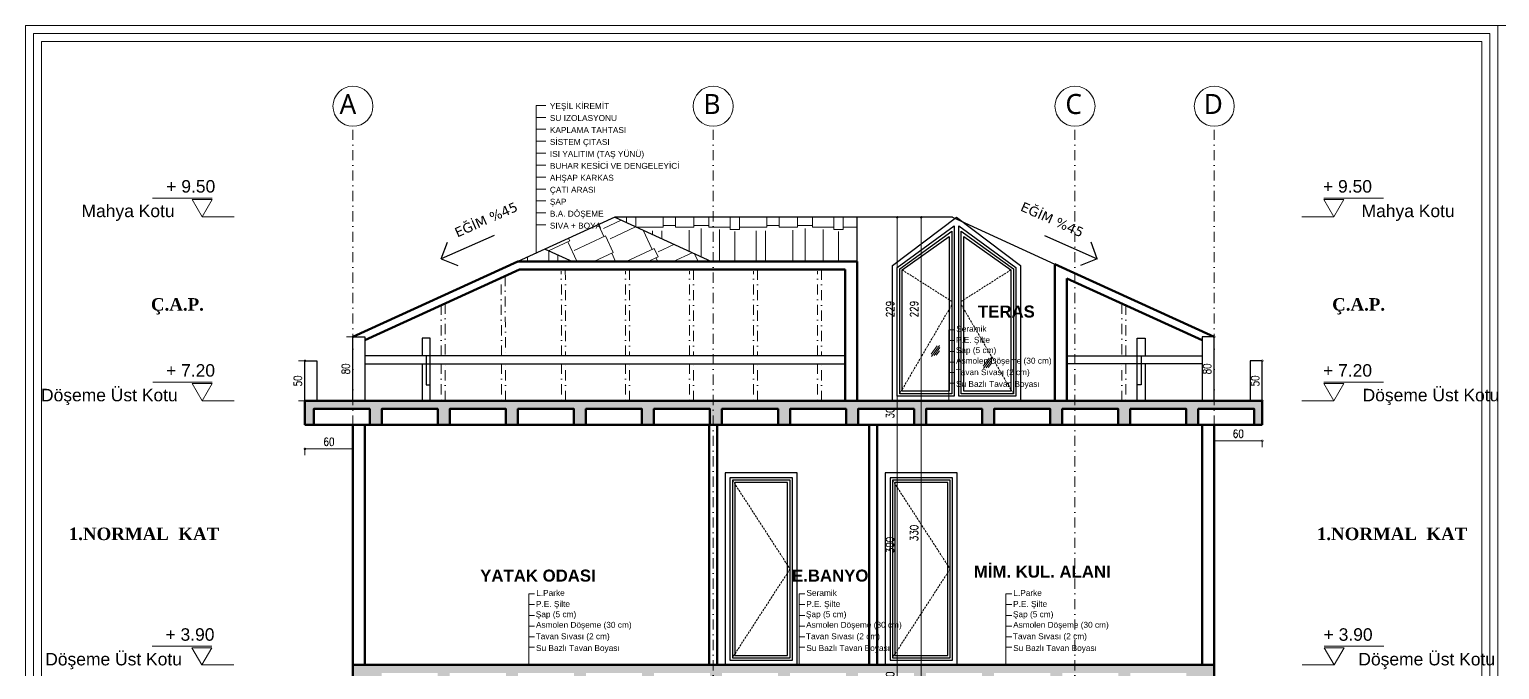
# Model space of a CAD drawing. Header units: millimetres. Extents: x 14753 to 45183, y 5640 to 19518.
# Drawn here: x 28326 to 30162, y 16763 to 17563 of the extents above; entities that cross this region are included whole.
import ezdxf

# ---------------------------------------------------------------- set-up
doc = ezdxf.new("R2010")
doc.units = ezdxf.units.MM
for name, pattern in [('DASHDOT', [25.4, 12.7, -6.35, 0, -6.35]), ('DUZ', [0]), ('HIDDEN', [0.375, 0.25, -0.125])]:
    doc.linetypes.add(name, pattern=pattern)
doc.layers.add('a_p1_enince', color=1, linetype='Continuous')
doc.layers.add('pencere', color=2, linetype='Continuous')
for name, color, linetype, lineweight in [('AKS', 251, 'DASHDOT', 0), ('CERCEVE', 66, 'Continuous', 0), ('Duvar', 1, 'Continuous', 50), ('DUVAR_0.30_gkhn', 7, 'DUZ', 30), ('Görüneyen', 250, 'HIDDEN', 0), ('k aks', 44, 'DASHDOT', 18), ('k ic olcu', 254, 'Continuous', 18), ('k pencere', 4, 'Continuous', 25), ('k tarama', 252, 'Continuous', 9), ('k yazi', 253, 'Continuous', 15), ('Kolon', 30, 'Continuous', 50), ('YAZI', 1, 'Continuous', 0)]:
    doc.layers.add(name, color=color, linetype=linetype, lineweight=lineweight)
doc.styles.add('MtXpl_Segoe_UI', font='segoeui.ttf')
doc.styles.add('olcu 50', font='simplxtw.shx', dxfattribs={"width": 0.8, "height": 10})
doc.styles.get("Standard").update_dxf_attribs({"font": 'arial.ttf'})
doc.dimstyles.new('K OLCU 100', dxfattribs={"dimscale": 40, "dimtxt": 10, "dimasz": 0.12, "dimexe": 0.2, "dimexo": 0.8, "dimgap": 0.1, "dimtad": 1, "dimdec": 0, "dimzin": 9, "dimtxsty": 'olcu 50', "dimblk": 'DOTSMALL', "dimcen": 0.5, "dimadec": 0, "dimazin": 0, "dimtfac": 1, "dimtdec": 0, "dimtix": 1, "dimtmove": 1, "dimatfit": 0, "dimldrblk": 'ORIGIN', "dimfxl": 1, "dimfxlon": 1, "dimarcsym": 0})
pattern_1 = [(0, (5200.135, 1907.9), (97.155, 45.72), [22.86, -19.05, 26.67, -11.43, 34.29, -15.24]), (0, (5222.995, 1909.806), (97.155, 45.72), [19.05, -72.39, 15.24, -22.86]), (0, (5268.715, 1905.043), (97.155, 45.72), [11.43, -118.11]), (90, (5200.135, 1907.9), (-32.385, 45.72), [43.815, -139.065]), (90, (5222.995, 1907.9), (-32.385, 45.72), [42.8625, -140.0175]), (90, (5242.045, 1907.9), (-32.385, 45.72), [40.005, -142.875]), (90, (5268.715, 1905.043), (-32.385, 45.72), [43.815, -139.065]), (90, (5280.145, 1905.043), (-32.385, 45.72), [43.815, -139.065]), (90, (5314.435, 1907.9), (-32.385, 45.72), [41.91, -140.97])]

# ---------------------------------------------------------------- blocks, each defined once
blk = doc.blocks.new('_DotSmall')
at = {"color": 0, "linetype": 'ByBlock', "const_width": 0.5}
blk.add_lwpolyline([(-0.0625, 0, 1), (0.0625, 0, 1)], format="xyb", close=True, dxfattribs=at)
blk = doc.blocks.new('*D976')
at = {"layer": 'Defpoints', "color": 0, "transparency": 16777216}
for p in [(391723.9, 4550227.9), (391723.9, 4550227.9), (391723.9, 4549897.9)]:
    blk.add_point(p, dxfattribs=at)
at = {"layer": 'k ic olcu', "color": 0, "lineweight": -2, "transparency": 16777216}
for p, q in [((391723.9, 4550227.9), (391715.9, 4550227.9)), ((391723.9, 4549897.9), (391723.9, 4550227.9)), ((391723.9, 4549897.9), (391715.9, 4549897.9))]:
    blk.add_line(p, q, dxfattribs=at)
at = {"layer": 'k ic olcu', "color": 0, "lineweight": -2, "transparency": 16777216, "xscale": 4.8, "yscale": 4.8, "zscale": 4.8}
for p, rotation in [((391723.9, 4550227.9), 90), ((391723.9, 4549897.9), 270)]:
    blk.add_blockref('_DotSmall', p, dxfattribs=dict(at, rotation=rotation))
at = {"layer": 'k ic olcu', "color": 0, "transparency": 16777216, "insert": (391714.9, 4550062.9), "char_height": 10, "attachment_point": 5, "rotation": 90, "style": 'olcu 50'}
blk.add_mtext('330', dxfattribs=at)
blk = doc.blocks.new('_Origin')
at = {"color": 0, "linetype": 'ByBlock', "lineweight": -2}
blk.add_line((0, 0), (-1, 0), dxfattribs=at)
blk.add_circle((0, 0), 0.5, dxfattribs=at)
blk = doc.blocks.new('*D977')
at = {"layer": 'Defpoints', "color": 0, "transparency": 16777216}
for p in [(391723.9, 4550557.9), (391723.9, 4550557.9), (391723.9, 4550227.9)]:
    blk.add_point(p, dxfattribs=at)
at = {"layer": 'k ic olcu', "color": 0, "lineweight": -2, "transparency": 16777216}
for p, q in [((391723.9, 4550557.9), (391715.9, 4550557.9)), ((391723.9, 4550227.9), (391723.9, 4550557.9)), ((391723.9, 4550227.9), (391715.9, 4550227.9))]:
    blk.add_line(p, q, dxfattribs=at)
at = {"layer": 'k ic olcu', "color": 0, "lineweight": -2, "transparency": 16777216, "xscale": 4.8, "yscale": 4.8, "zscale": 4.8}
for p, rotation in [((391723.9, 4550557.9), 90), ((391723.9, 4550227.9), 270)]:
    blk.add_blockref('_DotSmall', p, dxfattribs=dict(at, rotation=rotation))
at = {"layer": 'k ic olcu', "color": 0, "transparency": 16777216, "insert": (391714.9, 4550392.9), "char_height": 10, "attachment_point": 5, "rotation": 90, "style": 'olcu 50'}
blk.add_mtext('330', dxfattribs=at)
blk = doc.blocks.new('*D960')
at = {"layer": 'Defpoints', "color": 0, "transparency": 16777216}
for p in [(391723.9, 4550787.3), (391723.9, 4550787.3), (391723.9, 4550557.9)]:
    blk.add_point(p, dxfattribs=at)
at = {"layer": 'k ic olcu', "color": 0, "lineweight": -2, "transparency": 16777216}
for p, q in [((391723.9, 4550787.3), (391715.9, 4550787.3)), ((391723.9, 4550557.9), (391723.9, 4550787.3)), ((391723.9, 4550557.9), (391715.9, 4550557.9))]:
    blk.add_line(p, q, dxfattribs=at)
at = {"layer": 'k ic olcu', "color": 0, "lineweight": -2, "transparency": 16777216, "xscale": 4.8, "yscale": 4.8, "zscale": 4.8}
for p, rotation in [((391723.9, 4550787.3), 90), ((391723.9, 4550557.9), 270)]:
    blk.add_blockref('_DotSmall', p, dxfattribs=dict(at, rotation=rotation))
at = {"layer": 'k ic olcu', "color": 0, "transparency": 16777216, "insert": (391714.9, 4550672.6), "char_height": 10, "attachment_point": 5, "rotation": 90, "style": 'olcu 50'}
blk.add_mtext('229', dxfattribs=at)
blk = doc.blocks.new('*D961')
at = {"layer": 'Defpoints', "color": 0, "transparency": 16777216}
for p in [(391693.9, 4550787.3), (391693.9, 4550557.9), (391693.9, 4550557.9)]:
    blk.add_point(p, dxfattribs=at)
at = {"layer": 'k ic olcu', "color": 0, "lineweight": -2, "transparency": 16777216}
for p, q in [((391693.9, 4550787.3), (391685.9, 4550787.3)), ((391693.9, 4550787.3), (391693.9, 4550557.9)), ((391693.9, 4550557.9), (391685.9, 4550557.9))]:
    blk.add_line(p, q, dxfattribs=at)
at = {"layer": 'k ic olcu', "color": 0, "lineweight": -2, "transparency": 16777216, "xscale": 4.8, "yscale": 4.8, "zscale": 4.8}
for p, rotation in [((391693.9, 4550787.3), 90), ((391693.9, 4550557.9), 270)]:
    blk.add_blockref('_DotSmall', p, dxfattribs=dict(at, rotation=rotation))
at = {"layer": 'k ic olcu', "color": 0, "transparency": 16777216, "insert": (391684.9, 4550672.6), "char_height": 10, "attachment_point": 5, "rotation": 90, "style": 'olcu 50'}
blk.add_mtext('229', dxfattribs=at)
blk = doc.blocks.new('*D962')
at = {"layer": 'Defpoints', "color": 0, "transparency": 16777216}
for p in [(391693.9, 4550557.9), (391693.9, 4550527.9), (391693.9, 4550527.9)]:
    blk.add_point(p, dxfattribs=at)
at = {"layer": 'k ic olcu', "color": 0, "lineweight": -2, "transparency": 16777216}
for p, q in [((391693.9, 4550557.9), (391685.9, 4550557.9)), ((391693.9, 4550557.9), (391693.9, 4550527.9)), ((391693.9, 4550527.9), (391685.9, 4550527.9))]:
    blk.add_line(p, q, dxfattribs=at)
at = {"layer": 'k ic olcu', "color": 0, "lineweight": -2, "transparency": 16777216, "xscale": 4.8, "yscale": 4.8, "zscale": 4.8}
for p, rotation in [((391693.9, 4550557.9), 90), ((391693.9, 4550527.9), 270)]:
    blk.add_blockref('_DotSmall', p, dxfattribs=dict(at, rotation=rotation))
at = {"layer": 'k ic olcu', "color": 0, "transparency": 16777216, "insert": (391684.9, 4550542.9), "char_height": 10, "attachment_point": 5, "rotation": 90, "style": 'olcu 50'}
blk.add_mtext('30', dxfattribs=at)
blk = doc.blocks.new('*D963')
at = {"layer": 'Defpoints', "color": 0, "transparency": 16777216}
for p in [(391693.9, 4550527.9), (391693.9, 4550227.9), (391693.9, 4550227.9)]:
    blk.add_point(p, dxfattribs=at)
at = {"layer": 'k ic olcu', "color": 0, "lineweight": -2, "transparency": 16777216}
for p, q in [((391693.9, 4550527.9), (391685.9, 4550527.9)), ((391693.9, 4550527.9), (391693.9, 4550227.9)), ((391693.9, 4550227.9), (391685.9, 4550227.9))]:
    blk.add_line(p, q, dxfattribs=at)
at = {"layer": 'k ic olcu', "color": 0, "lineweight": -2, "transparency": 16777216, "xscale": 4.8, "yscale": 4.8, "zscale": 4.8}
for p, rotation in [((391693.9, 4550527.9), 90), ((391693.9, 4550227.9), 270)]:
    blk.add_blockref('_DotSmall', p, dxfattribs=dict(at, rotation=rotation))
at = {"layer": 'k ic olcu', "color": 0, "transparency": 16777216, "insert": (391684.9, 4550377.9), "char_height": 10, "attachment_point": 5, "rotation": 90, "style": 'olcu 50'}
blk.add_mtext('300', dxfattribs=at)
blk = doc.blocks.new('*D964')
at = {"layer": 'Defpoints', "color": 0, "transparency": 16777216}
for p in [(391693.9, 4550227.9), (391693.9, 4550197.9), (391693.9, 4550197.9)]:
    blk.add_point(p, dxfattribs=at)
at = {"layer": 'k ic olcu', "color": 0, "lineweight": -2, "transparency": 16777216}
for p, q in [((391693.9, 4550227.9), (391685.9, 4550227.9)), ((391693.9, 4550227.9), (391693.9, 4550197.9)), ((391693.9, 4550197.9), (391685.9, 4550197.9))]:
    blk.add_line(p, q, dxfattribs=at)
at = {"layer": 'k ic olcu', "color": 0, "lineweight": -2, "transparency": 16777216, "xscale": 4.8, "yscale": 4.8, "zscale": 4.8}
for p, rotation in [((391693.9, 4550227.9), 90), ((391693.9, 4550197.9), 270)]:
    blk.add_blockref('_DotSmall', p, dxfattribs=dict(at, rotation=rotation))
at = {"layer": 'k ic olcu', "color": 0, "transparency": 16777216, "insert": (391684.9, 4550212.9), "char_height": 10, "attachment_point": 5, "rotation": 90, "style": 'olcu 50'}
blk.add_mtext('30', dxfattribs=at)
blk = doc.blocks.new('*D969')
at = {"layer": 'Defpoints', "color": 0, "transparency": 16777216}
for p in [(392150, 4550607.9), (392150, 4550607.9), (392150, 4550557.9)]:
    blk.add_point(p, dxfattribs=at)
at = {"layer": 'k ic olcu', "color": 0, "lineweight": -2, "transparency": 16777216}
for p, q in [((392150, 4550607.9), (392142, 4550607.9)), ((392150, 4550557.9), (392150, 4550607.9)), ((392150, 4550557.9), (392142, 4550557.9))]:
    blk.add_line(p, q, dxfattribs=at)
at = {"layer": 'k ic olcu', "color": 0, "lineweight": -2, "transparency": 16777216, "xscale": 4.8, "yscale": 4.8, "zscale": 4.8}
for p, rotation in [((392150, 4550607.9), 90), ((392150, 4550557.9), 270)]:
    blk.add_blockref('_DotSmall', p, dxfattribs=dict(at, rotation=rotation))
at = {"layer": 'k ic olcu', "color": 0, "transparency": 16777216, "insert": (392141, 4550582.9), "char_height": 10, "attachment_point": 5, "rotation": 90, "style": 'olcu 50'}
blk.add_mtext('50', dxfattribs=at)
blk = doc.blocks.new('*D970')
at = {"layer": 'Defpoints', "color": 0, "transparency": 16777216}
for p in [(392090, 4550637.9), (392090, 4550637.9), (392090, 4550557.9)]:
    blk.add_point(p, dxfattribs=at)
at = {"layer": 'k ic olcu', "color": 0, "lineweight": -2, "transparency": 16777216}
for p, q in [((392090, 4550637.9), (392082, 4550637.9)), ((392090, 4550557.9), (392090, 4550637.9)), ((392090, 4550557.9), (392082, 4550557.9))]:
    blk.add_line(p, q, dxfattribs=at)
at = {"layer": 'k ic olcu', "color": 0, "lineweight": -2, "transparency": 16777216, "xscale": 4.8, "yscale": 4.8, "zscale": 4.8}
for p, rotation in [((392090, 4550637.9), 90), ((392090, 4550557.9), 270)]:
    blk.add_blockref('_DotSmall', p, dxfattribs=dict(at, rotation=rotation))
at = {"layer": 'k ic olcu', "color": 0, "transparency": 16777216, "insert": (392081, 4550597.9), "char_height": 10, "attachment_point": 5, "rotation": 90, "style": 'olcu 50'}
blk.add_mtext('80', dxfattribs=at)
blk = doc.blocks.new('*D971')
at = {"layer": 'Defpoints', "color": 0, "transparency": 16777216}
for p in [(392090, 4550527.9), (392150, 4550527.9), (392090, 4550507.9)]:
    blk.add_point(p, dxfattribs=at)
at = {"layer": 'k ic olcu', "color": 0, "lineweight": -2, "transparency": 16777216}
for p, q in [((392090, 4550507.9), (392090, 4550499.9)), ((392150, 4550507.9), (392090, 4550507.9)), ((392150, 4550507.9), (392150, 4550499.9))]:
    blk.add_line(p, q, dxfattribs=at)
at = {"layer": 'k ic olcu', "color": 0, "lineweight": -2, "transparency": 16777216, "xscale": 4.8, "yscale": 4.8, "zscale": 4.8, "rotation": 180}
blk.add_blockref('_DotSmall', (392090, 4550507.9), dxfattribs=at)
at = {"layer": 'k ic olcu', "color": 0, "lineweight": -2, "transparency": 16777216, "xscale": 4.8, "yscale": 4.8, "zscale": 4.8}
blk.add_blockref('_DotSmall', (392150, 4550507.9), dxfattribs=at)
at = {"layer": 'k ic olcu', "color": 0, "transparency": 16777216, "insert": (392120, 4550516.9), "char_height": 10, "attachment_point": 5, "style": 'olcu 50'}
blk.add_mtext('60', dxfattribs=at)
blk = doc.blocks.new('*D972')
at = {"layer": 'Defpoints', "color": 0, "transparency": 16777216}
for p in [(390954, 4550527.9), (391014, 4550527.9), (390954, 4550497.9)]:
    blk.add_point(p, dxfattribs=at)
at = {"layer": 'k ic olcu', "color": 0, "lineweight": -2, "transparency": 16777216}
for p, q in [((390954, 4550497.9), (390954, 4550489.9)), ((391014, 4550497.9), (390954, 4550497.9)), ((391014, 4550497.9), (391014, 4550489.9))]:
    blk.add_line(p, q, dxfattribs=at)
at = {"layer": 'k ic olcu', "color": 0, "lineweight": -2, "transparency": 16777216, "xscale": 4.8, "yscale": 4.8, "zscale": 4.8, "rotation": 180}
blk.add_blockref('_DotSmall', (390954, 4550497.9), dxfattribs=at)
at = {"layer": 'k ic olcu', "color": 0, "lineweight": -2, "transparency": 16777216, "xscale": 4.8, "yscale": 4.8, "zscale": 4.8}
blk.add_blockref('_DotSmall', (391014, 4550497.9), dxfattribs=at)
at = {"layer": 'k ic olcu', "color": 0, "transparency": 16777216, "insert": (390984, 4550506.9), "char_height": 10, "attachment_point": 5, "style": 'olcu 50'}
blk.add_mtext('60', dxfattribs=at)
blk = doc.blocks.new('*D973')
at = {"layer": 'Defpoints', "color": 0, "transparency": 16777216}
for p in [(391014, 4550637.9), (391014, 4550637.9), (391014, 4550557.9)]:
    blk.add_point(p, dxfattribs=at)
at = {"layer": 'k ic olcu', "color": 0, "lineweight": -2, "transparency": 16777216}
for p, q in [((391014, 4550637.9), (391006, 4550637.9)), ((391014, 4550557.9), (391014, 4550637.9)), ((391014, 4550557.9), (391006, 4550557.9))]:
    blk.add_line(p, q, dxfattribs=at)
at = {"layer": 'k ic olcu', "color": 0, "lineweight": -2, "transparency": 16777216, "xscale": 4.8, "yscale": 4.8, "zscale": 4.8}
for p, rotation in [((391014, 4550637.9), 90), ((391014, 4550557.9), 270)]:
    blk.add_blockref('_DotSmall', p, dxfattribs=dict(at, rotation=rotation))
at = {"layer": 'k ic olcu', "color": 0, "transparency": 16777216, "insert": (391005, 4550597.9), "char_height": 10, "attachment_point": 5, "rotation": 90, "style": 'olcu 50'}
blk.add_mtext('80', dxfattribs=at)
blk = doc.blocks.new('*D978')
at = {"layer": 'Defpoints', "color": 0, "transparency": 16777216}
for p in [(390954, 4550607.9), (390954, 4550607.9), (390954, 4550557.9)]:
    blk.add_point(p, dxfattribs=at)
at = {"layer": 'DUVAR_0.30_gkhn', "color": 0, "lineweight": -2, "transparency": 16777216}
for p, q in [((390954, 4550607.9), (390946, 4550607.9)), ((390954, 4550557.9), (390954, 4550607.9)), ((390954, 4550557.9), (390946, 4550557.9))]:
    blk.add_line(p, q, dxfattribs=at)
at = {"layer": 'DUVAR_0.30_gkhn', "color": 0, "lineweight": -2, "transparency": 16777216, "xscale": 4.8, "yscale": 4.8, "zscale": 4.8}
for p, rotation in [((390954, 4550607.9), 90), ((390954, 4550557.9), 270)]:
    blk.add_blockref('_DotSmall', p, dxfattribs=dict(at, rotation=rotation))
at = {"layer": 'DUVAR_0.30_gkhn', "color": 0, "transparency": 16777216, "insert": (390945, 4550582.9), "char_height": 10, "attachment_point": 5, "rotation": 90, "style": 'olcu 50'}
blk.add_mtext('50', dxfattribs=at)
blk = doc.blocks.new('kot1')
for p, q in [((578788.5, 90039.1), (578863, 90039.1)), ((578801, 90015.5), (578761, 90015.5))]:
    blk.add_line(p, q)
blk.add_lwpolyline([(578813.5, 90037.1), (578788.5, 90037.1), (578801, 90015.5)], close=True)
blk = doc.blocks.new('k4')
at = {"layer": 'YAZI', "xscale": -1}
for p in [(976925, 4460772.3), (976925.1, 4460542.4), (976924.4, 4460212.4), (976936.5, 4459882.4), (976937.1, 4459822.4), (976909.9, 4459602.4), (976909.9, 4459542.4)]:
    blk.add_blockref('kot1', p, dxfattribs=at)
at = {"layer": 'YAZI'}
for s, p in [('+ 9.50', (398079.1, 4550818.2, 574.2)), ('Mahya Kotu', (397973.2, 4550787.5, 574.2)), ('+ 7.20', (398078.8, 4550588.2, 574.2)), ('Döşeme Üst Kotu', (397922.6, 4550557.4, 574.2)), ('+ 3.90', (398078.1, 4550258.2, 574.2)), ('Döşeme Üst Kotu', (397927.9, 4550227.4, 574.2)), ('+ 0.60(128.98)', (398006.5, 4549928.2, 574.2)), ('S.B.K.', (398055.2, 4549897.4, 574.2)), ('± 0.00(128.38)', (398006.6, 4549868.2, 574.2)), ('Sıfır kotu', (398025.6, 4549837.8, 574.2)), ('-2.20', (398053.3, 4549646.2, 574.2)), ('Temel Üst Kotu', (397946.7, 4549617.4, 574.2)), ('-2.80', (398081.3, 4549585.2, 459.4)), ('Temel Alt Kotu', (397954.4, 4549557.5, 459.4))]:
    blk.add_text(s, height=15.6, dxfattribs=at).set_placement(p)
at = {"layer": 'YAZI', "char_height": 15.6, "width": 230.85, "attachment_point": 2}
for s, insert in [('{\\fTimes New Roman|b1|i0|c162|p18;Ç.A.P.}', (398093, 4550686.3, 0)), ('{\\fTimes New Roman|b1|i0|c162|p18;1.NORMAL  KAT}', (398051.2, 4550399.6, 0)), ('{\\fTimes New Roman|b1|i0|c162|p18;ZEMİN  KAT}', (398046, 4550138.5, 0)), ('{\\fTimes New Roman|b1|i0|c162|p18;1.BODRUM  KAT}', (398046, 4549748.4, 0))]:
    blk.add_mtext(s, dxfattribs=dict(at, insert=insert))
blk = doc.blocks.new('k3')
at = {"layer": 'YAZI'}
for p in [(-179475, 4460772.3), (-179475.1, 4460542.4), (-179474.4, 4460212.4), (-179486.5, 4459882.4), (-179487.1, 4459822.4), (-179459.9, 4459602.4), (-179459.9, 4459542.4)]:
    blk.add_blockref('kot1', p, dxfattribs=at)
for s, p in [('+ 9.50', (399312.5, 4550818.2, 574.2)), ('Mahya Kotu', (399360.7, 4550787.5, 574.2)), ('+ 7.20', (399312.6, 4550588.2, 574.2)), ('Döşeme Üst Kotu', (399362, 4550557.4, 574.2)), ('+ 3.90', (399313.3, 4550258.2, 574.2)), ('Döşeme Üst Kotu', (399356.7, 4550227.4, 574.2)), ('+ 0.60(128.98)', (399306.2, 4549928.2, 574.2)), ('S.B.K.', (399332.9, 4549897.4, 574.2)), ('± 0.00(128.38)', (399306.9, 4549868.2, 574.2)), ('Sıfır kotu', (399335.4, 4549837.8, 574.2)), ('-2.20', (399348.6, 4549646.2, 574.2)), ('Temel Üst Kotu', (399354.3, 4549617.4, 574.2)), ('-2.80', (399320.6, 4549585.2, 459.4)), ('Temel Alt Kotu', (399349.1, 4549557.5, 459.4))]:
    blk.add_text(s, height=15.6, dxfattribs=at).set_placement(p)
at = {"layer": 'YAZI', "char_height": 15.6, "width": 230.85, "attachment_point": 2}
for s, insert in [('{\\fTimes New Roman|b1|i0|c162|p18;Ç.A.P.}', (399357, 4550686.3, 0)), ('{\\fTimes New Roman|b1|i0|c162|p18;1.NORMAL  KAT}', (399398.8, 4550399.6, 0)), ('{\\fTimes New Roman|b1|i0|c162|p18;ZEMİN  KAT}', (399404, 4550138.5, 0)), ('{\\fTimes New Roman|b1|i0|c162|p18;1.BODRUM  KAT}', (399404, 4549748.4, 0))]:
    blk.add_mtext(s, dxfattribs=dict(at, insert=insert))
blk = doc.blocks.new('GXFFCGXFGFC')
at = {"layer": 'k yazi'}
for p, q in [((25995.3, 12934.2), (25995.3, 12749.5)), ((26007.4, 12934.2), (25995.3, 12934.2)), ((26007.4, 12919.2), (25995.3, 12919.2)), ((26007.4, 12904.3), (25995.3, 12904.3)), ((26007.4, 12889.4), (25995.3, 12889.4)), ((26007.4, 12874.4), (25995.3, 12874.4)), ((26007.4, 12859.5), (25995.3, 12859.5)), ((26007.4, 12844.6), (25995.3, 12844.6)), ((26007.4, 12829.6), (25995.3, 12829.6)), ((26007.4, 12814.7), (25995.3, 12814.7)), ((26007.4, 12799.7), (25995.3, 12799.7)), ((26007.4, 12784.8), (25995.3, 12784.8))]:
    blk.add_line(p, q, dxfattribs=at)
for s, p in [('YEŞİL KİREMİT', (26012.4, 12929.6)), ('SU IZOLASYONU', (26012.4, 12914.7)), ('SİSTEM ÇITASI', (26012.4, 12884.8)), ('KAPLAMA TAHTASI', (26012.4, 12899.7)), ('ISI YALITIM (TAŞ YÜNÜ)', (26012.4, 12869.8)), ('BUHAR KESİCİ VE DENGELEYİCİ', (26012.4, 12854.9)), ('AHŞAP KARKAS', (26012.4, 12840)), ('ÇATI ARASI', (26012.4, 12825)), ('ŞAP', (26012.4, 12810.1)), ('B.A. DÖŞEME', (26012.4, 12795.1)), ('SIVA + BOYA', (26012.4, 12780.2))]:
    blk.add_text(s, height=7.4, dxfattribs=at).set_placement(p)
blk = doc.blocks.new('Bblok b-b kesiti')
at = {"layer": 'k tarama'}
h = blk.add_hatch(dxfattribs=at)
h.set_pattern_fill('AR-RSHKE', color=256, scale=0.15, angle=115)
h.set_pattern_definition([(115, (5200.135, 1907.9), (-82.49586924, 68.7302261), [22.86, -19.05, 26.67, -11.43, 34.29, -15.24]), (115, (5188.75, 1927.814), (-82.49586924, 68.7302261), [19.05, -72.39, 15.24, -22.86]), (115, (5173.74, 1971.263), (-82.49586924, 68.7302261), [11.43, -118.11]), (205, (5200.135, 1907.9), (-27.74989962, -48.6728846), [43.815, -139.065]), (205, (5190.474, 1928.62), (-27.74989962, -48.6728846), [42.8625, -140.0175]), (205, (5182.424, 1945.884), (-27.74989962, -48.6728846), [40.005, -142.875]), (205, (5173.742, 1971.263), (-27.74989962, -48.6728846), [43.815, -139.065]), (205, (5168.91, 1981.622), (-27.74989962, -48.6728846), [43.815, -139.065]), (205, (5151.83, 2011.49), (-27.74989962, -48.6728846), [41.91, -140.97])])
h.paths.add_polyline_path([(391254, 4550747.6), (391288.1, 4550732), (391462.1, 4550732), (391341, 4550787.3)])
h = blk.add_hatch(dxfattribs=at)
h.set_pattern_fill('AR-RSHKE', color=256, scale=0.15, angle=360)
h.set_pattern_definition(pattern_1)
h.paths.add_polyline_path([(391341, 4550787.3), (391462.1, 4550732), (391644, 4550732), (391644, 4550787.3)])
h = blk.add_hatch(dxfattribs=at)
h.set_pattern_fill('AR-RSHKE', color=256, scale=0.15, angle=360)
h.set_pattern_definition(pattern_1)
h.paths.add_polyline_path([(391219.9, 4550732), (391254, 4550747.6), (391288.1, 4550732)])
h = blk.add_hatch(dxfattribs=at)
h.set_pattern_fill('JIS_STN_2.5', color=256, scale=5)
h.set_pattern_definition([(45, (5200.135, 1907.9), (-8.838834765, 8.838834765), []), (45, (5208.96, 1907.9), (-8.838834765, 8.838834765), [6, -2.5])])
h.paths.add_polyline_path([(391630, 4550547.9), (391560, 4550547.9), (391560, 4550527.9), (391545, 4550527.9), (391545, 4550547.9), (391475, 4550547.9), (391475, 4550527.9), (391460, 4550527.9), (391460, 4550547.9), (391390, 4550547.9), (391390, 4550527.9), (391375, 4550527.9), (391375, 4550547.9), (391305, 4550547.9), (391305, 4550527.9), (391290, 4550527.9), (391290, 4550547.9), (391220, 4550547.9), (391220, 4550527.9), (391205, 4550527.9), (391205, 4550547.9), (391135, 4550547.9), (391135, 4550527.9), (391120, 4550527.9), (391120, 4550547.9), (391050, 4550547.9), (391050, 4550527.9), (391035, 4550527.9), (391035, 4550547.9), (390965, 4550547.9), (390965, 4550527.9), (390954, 4550527.9), (390954, 4550557.9), (392150, 4550557.9), (392150, 4550527.9), (392140, 4550527.9), (392140, 4550547.9), (392070, 4550547.9), (392070, 4550527.9), (392055, 4550527.9), (392055, 4550547.9), (391985, 4550547.9), (391985, 4550527.9), (391970, 4550527.9), (391970, 4550547.9), (391900, 4550547.9), (391900, 4550527.9), (391885, 4550527.9), (391885, 4550547.9), (391815, 4550547.9), (391815, 4550527.9), (391800, 4550527.9), (391800, 4550547.9), (391730, 4550547.9), (391730, 4550527.9), (391715, 4550527.9), (391715, 4550547.9), (391645, 4550547.9), (391645, 4550527.9), (391630, 4550527.9)])
h.paths.add_polyline_path([(391630, 4550217.9), (391560, 4550217.9), (391560, 4550197.9), (391545, 4550197.9), (391545, 4550217.9), (391475, 4550217.9), (391475, 4550197.9), (391460, 4550197.9), (391460, 4550217.9), (391390, 4550217.9), (391390, 4550197.9), (391375, 4550197.9), (391375, 4550217.9), (391305, 4550217.9), (391305, 4550197.9), (391290, 4550197.9), (391290, 4550217.9), (391220, 4550217.9), (391220, 4550197.9), (391205, 4550197.9), (391205, 4550217.9), (391135, 4550217.9), (391135, 4550197.9), (391120, 4550197.9), (391120, 4550217.9), (391050, 4550217.9), (391050, 4550197.9), (391014, 4550197.9), (391014, 4550227.9), (392090, 4550227.9), (392090, 4550197.9), (392055, 4550197.9), (392055, 4550217.9), (391985, 4550217.9), (391985, 4550197.9), (391970, 4550197.9), (391970, 4550217.9), (391900, 4550217.9), (391900, 4550197.9), (391885, 4550197.9), (391885, 4550217.9), (391815, 4550217.9), (391815, 4550197.9), (391800, 4550197.9), (391800, 4550217.9), (391730, 4550217.9), (391730, 4550197.9), (391715, 4550197.9), (391715, 4550217.9), (391645, 4550217.9), (391645, 4550197.9), (391630, 4550197.9)])
h.paths.add_polyline_path([(391630, 4549887.9), (391560, 4549887.9), (391560, 4549867.9), (391545, 4549867.9), (391545, 4549887.9), (391475, 4549887.9), (391475, 4549867.9), (391460, 4549867.9), (391460, 4549887.9), (391390, 4549887.9), (391390, 4549867.9), (391375, 4549867.9), (391375, 4549887.9), (391305, 4549887.9), (391305, 4549867.9), (391290, 4549867.9), (391290, 4549887.9), (391220, 4549887.9), (391220, 4549867.9), (391205, 4549867.9), (391205, 4549887.9), (391135, 4549887.9), (391135, 4549867.9), (391120, 4549867.9), (391120, 4549887.9), (391050, 4549887.9), (391050, 4549867.9), (391039, 4549867.9), (391039, 4549617.9), (391014, 4549617.9), (391014, 4549897.9), (392090, 4549897.9), (392090, 4549617.9), (392065, 4549617.9), (392065, 4549867.9), (392055, 4549867.9), (392055, 4549887.9), (391985, 4549887.9), (391985, 4549867.9), (391970, 4549867.9), (391970, 4549887.9), (391900, 4549887.9), (391900, 4549867.9), (391885, 4549867.9), (391885, 4549887.9), (391815, 4549887.9), (391815, 4549867.9), (391800, 4549867.9), (391800, 4549887.9), (391730, 4549887.9), (391730, 4549867.9), (391715, 4549867.9), (391715, 4549887.9), (391645, 4549887.9), (391645, 4549867.9), (391630, 4549867.9)])
h.paths.add_polyline_path([(390964, 4549557.9), (390964, 4549617.9), (392140, 4549617.9), (392140, 4549557.9)])
at = {"layer": 'AKS'}
for points in [[(391279.3, 4550721.8), (391279.4, 4550614.3), (391274.4, 4550614.3), (391274.3, 4550720)], [(391359.3, 4550721.8), (391359.4, 4550614.3), (391354.4, 4550614.3), (391354.3, 4550720)], [(391439.3, 4550721.8), (391439.4, 4550614.3), (391434.4, 4550614.3), (391434.3, 4550720)], [(391519.3, 4550721.8), (391519.4, 4550614.3), (391514.4, 4550614.3), (391514.3, 4550720)], [(391599.3, 4550721.8), (391599.4, 4550614.3), (391594.4, 4550614.3), (391594.3, 4550720)], [(391204.3, 4550713.9), (391204.4, 4550614.3), (391199.4, 4550614.3), (391199.3, 4550711.6)], [(391129.3, 4550679.6), (391129.4, 4550614.3), (391124.4, 4550614.3), (391124.3, 4550677.3)], [(391974.7, 4550679.6), (391974.6, 4550614.3), (391979.6, 4550614.3), (391979.7, 4550677.3)], [(391904.6, 4550557.9), (391899.6, 4550557.9)]]:
    blk.add_lwpolyline(points, dxfattribs=at)
for points in [[(391124.4, 4550557.9), (391129.4, 4550557.9), (391129.4, 4550604.3), (391124.4, 4550604.3)], [(391199.4, 4550557.9), (391204.4, 4550557.9), (391204.4, 4550604.3), (391199.4, 4550604.3)], [(391274.4, 4550557.9), (391279.4, 4550557.9), (391279.4, 4550604.3), (391274.4, 4550604.3)], [(391354.4, 4550557.9), (391359.4, 4550557.9), (391359.4, 4550604.3), (391354.4, 4550604.3)], [(391434.4, 4550557.9), (391439.4, 4550557.9), (391439.4, 4550604.3), (391434.4, 4550604.3)], [(391514.4, 4550557.9), (391519.4, 4550557.9), (391519.4, 4550604.3), (391514.4, 4550604.3)], [(391594.4, 4550557.9), (391599.4, 4550557.9), (391599.4, 4550604.3), (391594.4, 4550604.3)], [(391979.6, 4550557.9), (391974.6, 4550557.9), (391974.6, 4550604.3), (391979.6, 4550604.3)]]:
    blk.add_lwpolyline(points, close=True, dxfattribs=at)
at = {"layer": 'Duvar'}
for p, q in [((391219.9, 4550732), (391014, 4550637.9)), ((391222.1, 4550722), (391029, 4550633.8)), ((391219.9, 4550732), (391644, 4550732)), ((391222.1, 4550722), (391629, 4550722)), ((391629, 4550557.9), (391629, 4550722)), ((391644, 4550557.9), (391644, 4550732)), ((391891, 4550557.9), (391891, 4550728.8)), ((391891, 4550728.8), (392090, 4550637.9)), ((391906, 4550557.9), (391906, 4550711)), ((391906, 4550711), (392075, 4550633.8)), ((391014, 4550227.9), (391014, 4550527.9)), ((391029, 4550227.9), (391029, 4550527.9)), ((391459, 4550227.9), (391459, 4550527.9)), ((391469, 4550227.9), (391469, 4550527.9)), ((391659, 4550227.9), (391659, 4550527.9)), ((391669, 4550227.9), (391669, 4550527.9)), ((392075, 4550227.9), (392075, 4550527.9)), ((392090, 4550227.9), (392090, 4550527.9))]:
    blk.add_line(p, q, dxfattribs=at)
at = {"layer": 'DUVAR_0.30_gkhn'}
for points in [[(391014, 4550557.9), (391014, 4550637.9), (391029, 4550637.9), (391029, 4550557.9)], [(391100.4, 4550604.4), (391100.4, 4550558), (391110.4, 4550558), (391110.4, 4550636.1), (391100.4, 4550636.1), (391100.4, 4550614.4)], [(392003.6, 4550604.4), (392003.6, 4550558), (391993.6, 4550558), (391993.6, 4550636.1), (392003.6, 4550636.1), (392003.6, 4550614.4)], [(392090, 4550557.9), (392090, 4550637.9), (392075, 4550637.9), (392075, 4550557.9)], [(391100.4, 4550614.4), (391029, 4550614.4), (391029, 4550604.3), (391629, 4550604.3)], [(391629, 4550614.3), (391100.4, 4550614.3), (391100.4, 4550614.3)], [(392003.6, 4550614.4), (392075, 4550614.4), (392075, 4550604.3), (391906, 4550604.3)], [(391906, 4550614.3), (392003.6, 4550614.3), (392003.6, 4550614.3)], [(390954, 4550557.9), (390954, 4550607.9), (390969, 4550607.9), (390969, 4550557.9)], [(392150, 4550557.9), (392150, 4550607.9), (392135, 4550607.9), (392135, 4550557.9)]]:
    blk.add_lwpolyline(points, dxfattribs=at)
for points in [[(391110.4, 4550614.4), (391105.4, 4550614.4), (391105.4, 4550578), (391110.4, 4550578)], [(391993.6, 4550614.4), (391998.6, 4550614.4), (391998.6, 4550578), (391993.6, 4550578)]]:
    blk.add_lwpolyline(points, close=True, dxfattribs=at)
at = {"layer": 'Görüneyen', "ltscale": 10}
for p, q in [((391700, 4550721.7), (391762, 4550682.3)), ((391836, 4550721.7), (391774, 4550682.3)), ((391762, 4550677.9), (391697, 4550566.9)), ((391774, 4550677.9), (391839, 4550566.9)), ((391488, 4550458.9), (391560, 4550347.9)), ((391688, 4550458.9), (391760, 4550347.9)), ((391560, 4550347.9), (391488, 4550236.9)), ((391760, 4550347.9), (391688, 4550236.9))]:
    blk.add_line(p, q, dxfattribs=at)
at = {"layer": 'k aks'}
for p, q in [((391014, 4549379.6), (391014, 4550901.1)), ((391464, 4549379.6), (391464, 4550901.1)), ((391916, 4549379.6), (391916, 4550901.1)), ((392090, 4549379.6), (392090, 4550901.1))]:
    blk.add_line(p, q, dxfattribs=at)
at = {"layer": 'k aks', "linetype": 'Continuous'}
for centre in [(391014, 4550926.1), (391464, 4550926.1), (391916, 4550926.1), (392090, 4550926.1)]:
    blk.add_circle(centre, 25, dxfattribs=at)
at = {"layer": 'k pencere'}
for p, q in [((391341, 4550787.3), (391219.9, 4550732)), ((391763, 4550787.3), (391341, 4550787.3)), ((391341, 4550787.3), (391462.1, 4550732)), ((391644, 4550732), (391644, 4550787.3)), ((391763, 4550787.3), (391891, 4550728.8)), ((391190.2, 4550764.7), (391124.1, 4550735.3)), ((391124.1, 4550735.3), (391132, 4550756.4)), ((391877.8, 4550764.7), (391943.9, 4550735.3)), ((391943.9, 4550735.3), (391936, 4550756.4)), ((391254, 4550747.6), (391288.1, 4550732)), ((391124.1, 4550735.3), (391145.1, 4550727)), ((391943.9, 4550735.3), (391922.9, 4550727))]:
    blk.add_line(p, q, dxfattribs=at)
for points in [[(391479, 4550227.9), (391569, 4550227.9), (391569, 4550467.9), (391479, 4550467.9)], [(391485, 4550461.9), (391485, 4550233.9), (391563, 4550233.9), (391563, 4550461.9)], [(391679, 4550227.9), (391769, 4550227.9), (391769, 4550467.9), (391679, 4550467.9)], [(391685, 4550461.9), (391685, 4550233.9), (391763, 4550233.9), (391763, 4550461.9)], [(391488, 4550458.9), (391488, 4550236.9), (391560, 4550236.9), (391560, 4550458.9)], [(391491, 4550455.9), (391491, 4550239.9), (391557, 4550239.9), (391557, 4550455.9)], [(391688, 4550458.9), (391688, 4550236.9), (391760, 4550236.9), (391760, 4550458.9)], [(391691, 4550455.9), (391691, 4550239.9), (391757, 4550239.9), (391757, 4550455.9)]]:
    blk.add_lwpolyline(points, close=True, dxfattribs=at)
at = {"layer": 'k tarama'}
for p, q in [((391736.7, 4550613.5), (391746.6, 4550627.3)), ((391736.4, 4550616.5), (391743.8, 4550626.8)), ((391740, 4550614.7), (391747.1, 4550624.6)), ((391742.6, 4550614.9), (391746.6, 4550620.5)), ((391801.4, 4550601.2), (391808.8, 4550611.5)), ((391801.7, 4550598.2), (391811.6, 4550612)), ((391805, 4550599.4), (391812.2, 4550609.4)), ((391807.7, 4550599.7), (391811.7, 4550605.2))]:
    blk.add_line(p, q, dxfattribs=at)
at = {"layer": 'k yazi'}
for p, q in [((391758.4, 4550646.9), (391765.6, 4550646.9)), ((391758.4, 4550557.9), (391758.4, 4550646.9)), ((391758.4, 4550633.4), (391765.6, 4550633.4)), ((391758.4, 4550619.6), (391765.6, 4550619.6)), ((391758.4, 4550619.6), (391765.6, 4550619.6)), ((391758.4, 4550606.4), (391765.6, 4550606.4)), ((391758.4, 4550606.4), (391765.6, 4550606.4)), ((391758.4, 4550593.2), (391765.6, 4550593.2)), ((391758.4, 4550593.2), (391765.6, 4550593.2)), ((391758.4, 4550580.1), (391765.6, 4550580.1)), ((391758.4, 4550580.1), (391765.6, 4550580.1)), ((391233.7, 4550316.9), (391240.9, 4550316.9)), ((391233.7, 4550227.9), (391233.7, 4550316.9)), ((391571.3, 4550316.9), (391578.5, 4550316.9)), ((391571.3, 4550227.9), (391571.3, 4550316.9)), ((391829.8, 4550316.9), (391837, 4550316.9)), ((391829.8, 4550227.9), (391829.8, 4550316.9)), ((391233.7, 4550303.4), (391240.9, 4550303.4)), ((391571.3, 4550303.4), (391578.5, 4550303.4)), ((391829.8, 4550303.4), (391837, 4550303.4)), ((391233.7, 4550289.6), (391240.9, 4550289.6)), ((391233.7, 4550289.6), (391240.9, 4550289.6)), ((391571.3, 4550289.6), (391578.5, 4550289.6)), ((391571.3, 4550289.6), (391578.5, 4550289.6)), ((391829.8, 4550289.6), (391837, 4550289.6)), ((391829.8, 4550289.6), (391837, 4550289.6)), ((391233.7, 4550276.4), (391240.9, 4550276.4)), ((391233.7, 4550276.4), (391240.9, 4550276.4)), ((391233.7, 4550263.2), (391240.9, 4550263.2)), ((391233.7, 4550263.2), (391240.9, 4550263.2)), ((391571.3, 4550276.4), (391578.5, 4550276.4)), ((391571.3, 4550276.4), (391578.5, 4550276.4)), ((391571.3, 4550263.2), (391578.5, 4550263.2)), ((391571.3, 4550263.2), (391578.5, 4550263.2)), ((391829.8, 4550276.4), (391837, 4550276.4)), ((391829.8, 4550276.4), (391837, 4550276.4)), ((391829.8, 4550263.2), (391837, 4550263.2)), ((391829.8, 4550263.2), (391837, 4550263.2)), ((391233.7, 4550250.1), (391240.9, 4550250.1)), ((391233.7, 4550250.1), (391240.9, 4550250.1)), ((391571.3, 4550250.1), (391578.5, 4550250.1)), ((391571.3, 4550250.1), (391578.5, 4550250.1)), ((391829.8, 4550250.1), (391837, 4550250.1)), ((391829.8, 4550250.1), (391837, 4550250.1))]:
    blk.add_line(p, q, dxfattribs=at)
at = {"layer": 'Kolon'}
for p, q in [((392150, 4550557.9), (390954, 4550557.9)), ((390954, 4550557.9), (390954, 4550527.9)), ((392150, 4550527.9), (392150, 4550557.9)), ((392150, 4550527.9), (390954, 4550527.9)), ((392090, 4550227.9), (391014, 4550227.9)), ((391014, 4550227.9), (391014, 4550197.9)), ((392090, 4550197.9), (392090, 4550227.9))]:
    blk.add_line(p, q, dxfattribs=at)
for points in [[(391035, 4550527.9), (391035, 4550547.9), (390965, 4550547.9), (390965, 4550527.9)], [(391120, 4550527.9), (391120, 4550547.9), (391050, 4550547.9), (391050, 4550527.9)], [(391205, 4550527.9), (391205, 4550547.9), (391135, 4550547.9), (391135, 4550527.9)], [(391290, 4550527.9), (391290, 4550547.9), (391220, 4550547.9), (391220, 4550527.9)], [(391375, 4550527.9), (391375, 4550547.9), (391305, 4550547.9), (391305, 4550527.9)], [(391460, 4550527.9), (391460, 4550547.9), (391390, 4550547.9), (391390, 4550527.9)], [(391545, 4550527.9), (391545, 4550547.9), (391475, 4550547.9), (391475, 4550527.9)], [(391630, 4550527.9), (391630, 4550547.9), (391560, 4550547.9), (391560, 4550527.9)], [(391715, 4550527.9), (391715, 4550547.9), (391645, 4550547.9), (391645, 4550527.9)], [(391800, 4550527.9), (391800, 4550547.9), (391730, 4550547.9), (391730, 4550527.9)], [(391885, 4550527.9), (391885, 4550547.9), (391815, 4550547.9), (391815, 4550527.9)], [(391970, 4550527.9), (391970, 4550547.9), (391900, 4550547.9), (391900, 4550527.9)], [(392055, 4550527.9), (392055, 4550547.9), (391985, 4550547.9), (391985, 4550527.9)], [(392140, 4550527.9), (392140, 4550547.9), (392070, 4550547.9), (392070, 4550527.9)]]:
    blk.add_lwpolyline(points, dxfattribs=at)
at = {"layer": 'pencere', "color": 128, "true_color": 0x004d39}
blk.add_lwpolyline([(391768, 4550787.3), (391848, 4550727.2), (391848, 4550557.9), (391688, 4550557.9), (391688, 4550727.2), (391768, 4550787.3)], dxfattribs=at)
for points in [[(391765, 4550563.9), (391694, 4550563.9), (391694, 4550724.4), (391765, 4550776.7)], [(391771, 4550563.9), (391771, 4550776.7), (391842, 4550724.4), (391842, 4550563.9)], [(391697, 4550566.9), (391697, 4550723.1), (391762, 4550770.1), (391762, 4550566.9)], [(391700, 4550569.9), (391700, 4550721.7), (391759, 4550763.5), (391759, 4550569.9)], [(391774, 4550566.9), (391774, 4550770.1), (391839, 4550723.1), (391839, 4550566.9)], [(391836, 4550569.9), (391777, 4550569.9), (391777, 4550763.5), (391836, 4550721.7)]]:
    blk.add_lwpolyline(points, close=True, dxfattribs=at)
at = {"layer": 'a_p1_enince'}
blk.add_blockref('GXFFCGXFGFC', (365247.6, 4537993), dxfattribs=at)
at = {"layer": 'k ic olcu'}
for name, p in [('k4', (-7298.3, 0)), ('k3', (-7086.7, 0))]:
    blk.add_blockref(name, p, dxfattribs=at)
at = {"layer": 'k aks', "style": 'MtXpl_Segoe_UI'}
for s, p in [('A', (390997.3, 4550916.4)), ('B', (391452, 4550916.4)), ('C', (391904, 4550916.4)), ('D', (392076.9, 4550916.4))]:
    blk.add_text(s, height=25, dxfattribs=at).set_placement(p)
at = {"layer": 'k yazi', "char_height": 12}
for insert, attachment_point, rotation in [((391221.3, 4550795.9), 9, 23.9625), ((391846.7, 4550795.9), 7, 336.0375)]:
    blk.add_mtext_dynamic_manual_height_columns('{\\fVerdana|b0|i0|c162|p34;EĞİM %45}', width=153.763, gutter_width=12.5, heights=[0], dxfattribs=dict(at, insert=insert, attachment_point=attachment_point, rotation=rotation))
at = {"layer": 'k yazi'}
for s, insert, char_height, width, attachment_point in [('{\\fArial|b1|i0|c162|p34;\\C0;TERAS}', (391830.3, 4550677.1), 15, 177.577, 2), ('{\\C7;Seramik}', (391767.6, 4550651.7), 7.4, 53.891, 1), ('{\\fArial|b0|i0|c162|p34;\\C7;P.E. Şilte}', (391767.3, 4550637.9), 7.4, 45.536, 1), ('{\\C7;Asmolen Döşeme (30 cm)}', (391767.3, 4550611.8), 7.4, 121.866, 1), ('{\\fArial|b0|i0|c162|p34;\\C7;Şap (5 cm)}', (391767.1, 4550625), 7.4, 52.752, 1), ('{\\fArial|b0|i0|c162|p34;\\C7;Tavan Sıvası (2 cm)}', (391767, 4550597.5), 7.4, 92.245, 1), ('{\\fArial|b0|i0|c162|p34;\\C7;Su Bazlı Tavan Boyası}', (391767.4, 4550582.8), 7.4, 113.095, 1), ('{\\fArial|b1|i0|c162|p34;\\C0;MİM. KUL. ALANI}', (391875.1, 4550352.1), 15, 177.577, 2), ('{\\fArial|b1|i0|c162|p34;\\C0;YATAK ODASI}', (391245.1, 4550347.1), 15, 177.577, 2), ('{\\fArial|b1|i0|c162|p34;\\C0;E.BANYO}', (391610.2, 4550347.1), 15, 177.577, 2), ('{\\C7;L.Parke}', (391242.9, 4550321.7), 7.4, 53.891, 1), ('{\\C7;Seramik}', (391580.5, 4550321.7), 7.4, 53.891, 1), ('{\\C7;L.Parke}', (391839, 4550321.7), 7.4, 53.891, 1), ('{\\fArial|b0|i0|c162|p34;\\C7;P.E. Şilte}', (391242.6, 4550307.9), 7.4, 45.536, 1), ('{\\fArial|b0|i0|c162|p34;\\C7;P.E. Şilte}', (391580.2, 4550307.9), 7.4, 45.536, 1), ('{\\fArial|b0|i0|c162|p34;\\C7;P.E. Şilte}', (391838.7, 4550307.9), 7.4, 45.536, 1), ('{\\C7;Asmolen Döşeme (30 cm)}', (391242.6, 4550281.8), 7.4, 121.866, 1), ('{\\fArial|b0|i0|c162|p34;\\C7;Şap (5 cm)}', (391242.4, 4550295), 7.4, 52.752, 1), ('{\\C7;Asmolen Döşeme (30 cm)}', (391580.1, 4550281.8), 7.4, 121.866, 1), ('{\\fArial|b0|i0|c162|p34;\\C7;Şap (5 cm)}', (391579.9, 4550295), 7.4, 52.752, 1), ('{\\C7;Asmolen Döşeme (30 cm)}', (391838.7, 4550281.8), 7.4, 121.866, 1), ('{\\fArial|b0|i0|c162|p34;\\C7;Şap (5 cm)}', (391838.5, 4550295), 7.4, 52.752, 1), ('{\\fArial|b0|i0|c162|p34;\\C7;Tavan Sıvası (2 cm)}', (391242.3, 4550267.5), 7.4, 92.245, 1), ('{\\fArial|b0|i0|c162|p34;\\C7;Tavan Sıvası (2 cm)}', (391579.9, 4550267.5), 7.4, 92.245, 1), ('{\\fArial|b0|i0|c162|p34;\\C7;Tavan Sıvası (2 cm)}', (391838.4, 4550267.5), 7.4, 92.245, 1), ('{\\fArial|b0|i0|c162|p34;\\C7;Su Bazlı Tavan Boyası}', (391242.7, 4550252.8), 7.4, 113.095, 1), ('{\\fArial|b0|i0|c162|p34;\\C7;Su Bazlı Tavan Boyası}', (391580.3, 4550252.8), 7.4, 113.095, 1), ('{\\fArial|b0|i0|c162|p34;\\C7;Su Bazlı Tavan Boyası}', (391838.8, 4550252.8), 7.4, 113.095, 1)]:
    blk.add_mtext(s, dxfattribs=dict(at, insert=insert, char_height=char_height, width=width, attachment_point=attachment_point))
at = {"layer": 'DUVAR_0.30_gkhn'}
dim = blk.add_linear_dim(base=(390954, 4550607.9), p1=(390954, 4550557.9), p2=(390954, 4550607.9), angle=90, dimstyle='K OLCU 100', dxfattribs=at)
dim.commit()
dim.dimension.update_dxf_attribs({"geometry": '*D978', "text_midpoint": (390945, 4550582.9)})
at = {"layer": 'k ic olcu'}
for base, p1, p2, angle, picture, middle in [((391693.9, 4550557.9), (391693.9, 4550787.3), (391693.9, 4550557.9), 90, '*D961', (391684.9, 4550672.6)), ((391723.9, 4550787.3), (391723.9, 4550557.9), (391723.9, 4550787.3), 90, '*D960', (391714.9, 4550672.6)), ((391014, 4550637.9), (391014, 4550557.9), (391014, 4550637.9), 90, '*D973', (391005, 4550597.9)), ((392090, 4550637.9), (392090, 4550557.9), (392090, 4550637.9), 90, '*D970', (392081, 4550597.9)), ((392150, 4550607.9), (392150, 4550557.9), (392150, 4550607.9), 90, '*D969', (392141, 4550582.9)), ((391693.9, 4550527.9), (391693.9, 4550557.9), (391693.9, 4550527.9), 90, '*D962', (391684.9, 4550542.9)), ((391723.9, 4550557.9), (391723.9, 4550227.9), (391723.9, 4550557.9), 90, '*D977', (391714.9, 4550392.9)), ((390954, 4550497.9), (391014, 4550527.9), (390954, 4550527.9), 180, '*D972', (390984, 4550506.9)), ((391693.9, 4550227.9), (391693.9, 4550527.9), (391693.9, 4550227.9), 90, '*D963', (391684.9, 4550377.9)), ((392090, 4550507.9), (392150, 4550527.9), (392090, 4550527.9), 180, '*D971', (392120, 4550516.9)), ((391693.9, 4550197.9), (391693.9, 4550227.9), (391693.9, 4550197.9), 90, '*D964', (391684.9, 4550212.9)), ((391723.9, 4550227.9), (391723.9, 4549897.9), (391723.9, 4550227.9), 90, '*D976', (391714.9, 4550062.9))]:
    dim = blk.add_linear_dim(base=base, p1=p1, p2=p2, angle=angle, dimstyle='K OLCU 100', dxfattribs=at)
    dim.commit()
    dim.dimension.update_dxf_attribs({"geometry": picture, "text_midpoint": middle})

msp = doc.modelspace()

# ---------------------------------------------------------------- linework, layer by layer
at = {"layer": 'CERCEVE'}
for points in [[(28320.7, 15622.6), (30160.3, 15622.6), (30160.3, 17567.6), (28320.7, 17567.6)], [(30160.3, 15622.6), (32000.7, 15622.6), (32000.7, 17567.6), (30160.3, 17567.6)], [(28330.7, 15632.6), (30150.3, 15632.6), (30150.3, 17557.6), (28330.7, 17557.6)], [(28340.7, 15642.6), (30140.3, 15642.6), (30140.3, 17547.6), (28340.7, 17547.6)]]:
    msp.add_lwpolyline(points, close=True, dxfattribs=at)

# ---------------------------------------------------------------- block references
at = {"layer": 'k ic olcu'}
msp.add_blockref('Bblok b-b kesiti', (-362284.1, -4533459.5), dxfattribs=at)

doc.saveas('drawing.dxf')
